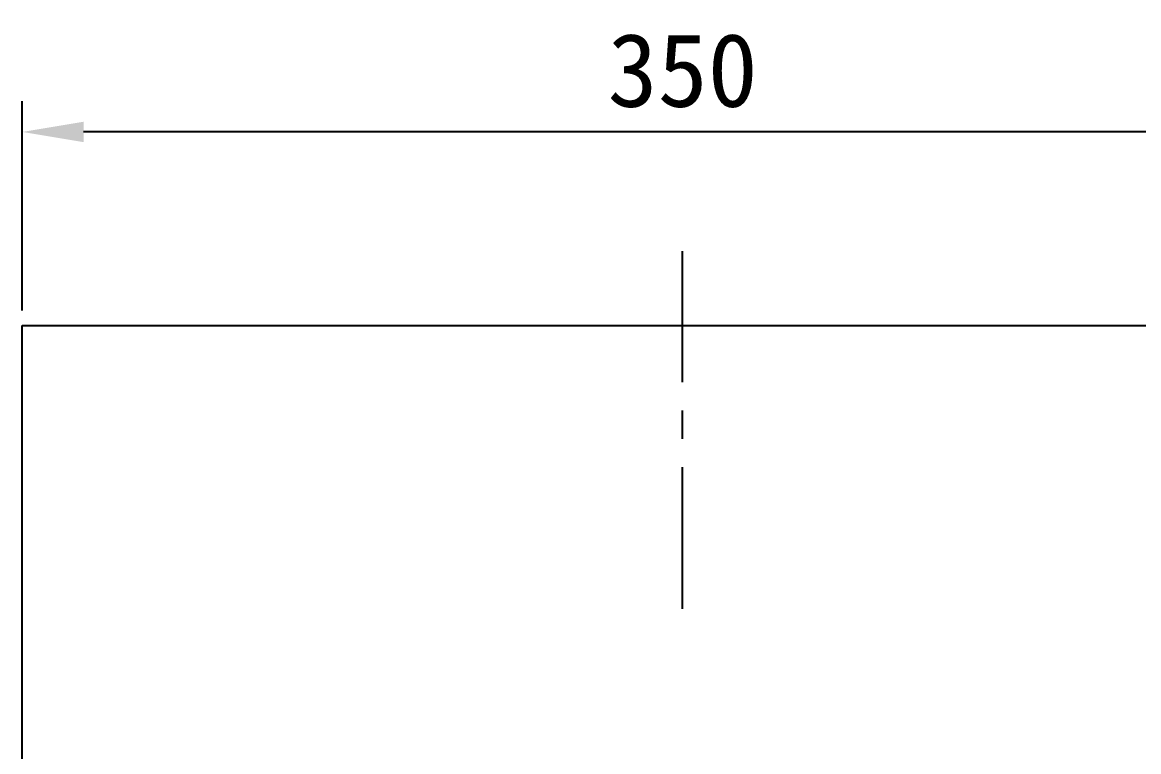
# Model space of a CAD drawing. Header units: millimetres. Extents: x 5 to 3846, y -2727 to 2747.
# Drawn here: x 1299.4 to 1595.2, y -991.5 to -798.2 of the extents above; entities that cross this region are included whole.
import ezdxf

# ---------------------------------------------------------------- set-up
doc = ezdxf.new("R2010")
doc.units = ezdxf.units.MM
doc.linetypes.add('CENTER', pattern=[2, 1.25, -0.25, 0.25, -0.25])
doc.dimstyles.new('ISO-25', dxfattribs={"dimtxt": 2.5, "dimasz": 2.5, "dimexe": 1.25, "dimexo": 0.625, "dimtad": 1, "dimdsep": 46, "dimtxsty": 'Standard', "dimcen": 2.5, "dimadec": 0, "dimazin": 0, "dimtfac": 1, "dimtmove": 0, "dimatfit": 3, "dimfxl": 0, "dimarcsym": 0})

# ---------------------------------------------------------------- blocks, each defined once
blk = doc.blocks.new('*D211')
at = {"color": 3, "lineweight": -2}
for p, q in [((1299.39, -874.53), (1299.39, -819.14)), ((1649.39, -874.53), (1649.39, -819.14)), ((1633.14, -827.26), (1315.64, -827.26))]:
    blk.add_line(p, q, dxfattribs=at)
at = {"color": 3}
for points in [[(1315.64, -824.56), (1315.64, -829.97), (1299.39, -827.26)], [(1633.14, -824.56), (1633.14, -829.97), (1649.39, -827.26)]]:
    blk.add_solid(points, dxfattribs=at)
at = {"layer": 'DEFPOINTS', "color": 0}
for p in [(1299.39, -827.26), (1299.39, -878.59), (1649.39, -878.59)]:
    blk.add_point(p, dxfattribs=at)
at = {"color": 3, "insert": (1474.39, -811.01), "char_height": 19.5, "attachment_point": 5}
blk.add_mtext('350', dxfattribs=at)

msp = doc.modelspace()

# ---------------------------------------------------------------- linework, layer by layer
at = {"color": 1, "linetype": 'CENTER', "ltscale": 30}
msp.add_line((1474.39, -953.59), (1474.39, -858.81), dxfattribs=at)
for p, q in [((1299.39, -878.59), (1649.39, -878.59)), ((1299.39, -1178.59), (1299.39, -878.59))]:
    msp.add_line(p, q)

# ---------------------------------------------------------------- dimensions: what is measured, and where the dimension line sits
dim = msp.add_linear_dim(base=(1299.39, -827.26), p1=(1649.39, -878.59), p2=(1299.39, -878.59), dimstyle='ISO-25', override={"dimscale": 6.5, "dimtxt": 3, "dimgap": 1, "dimdec": 0, "dimclrd": 3, "dimclre": 3, "dimclrt": 3, "dimtdec": 0})
dim.commit()
dim.dimension.update_dxf_attribs({"geometry": '*D211', "text_midpoint": (1474.39, -811.01)})

doc.saveas('drawing.dxf')
